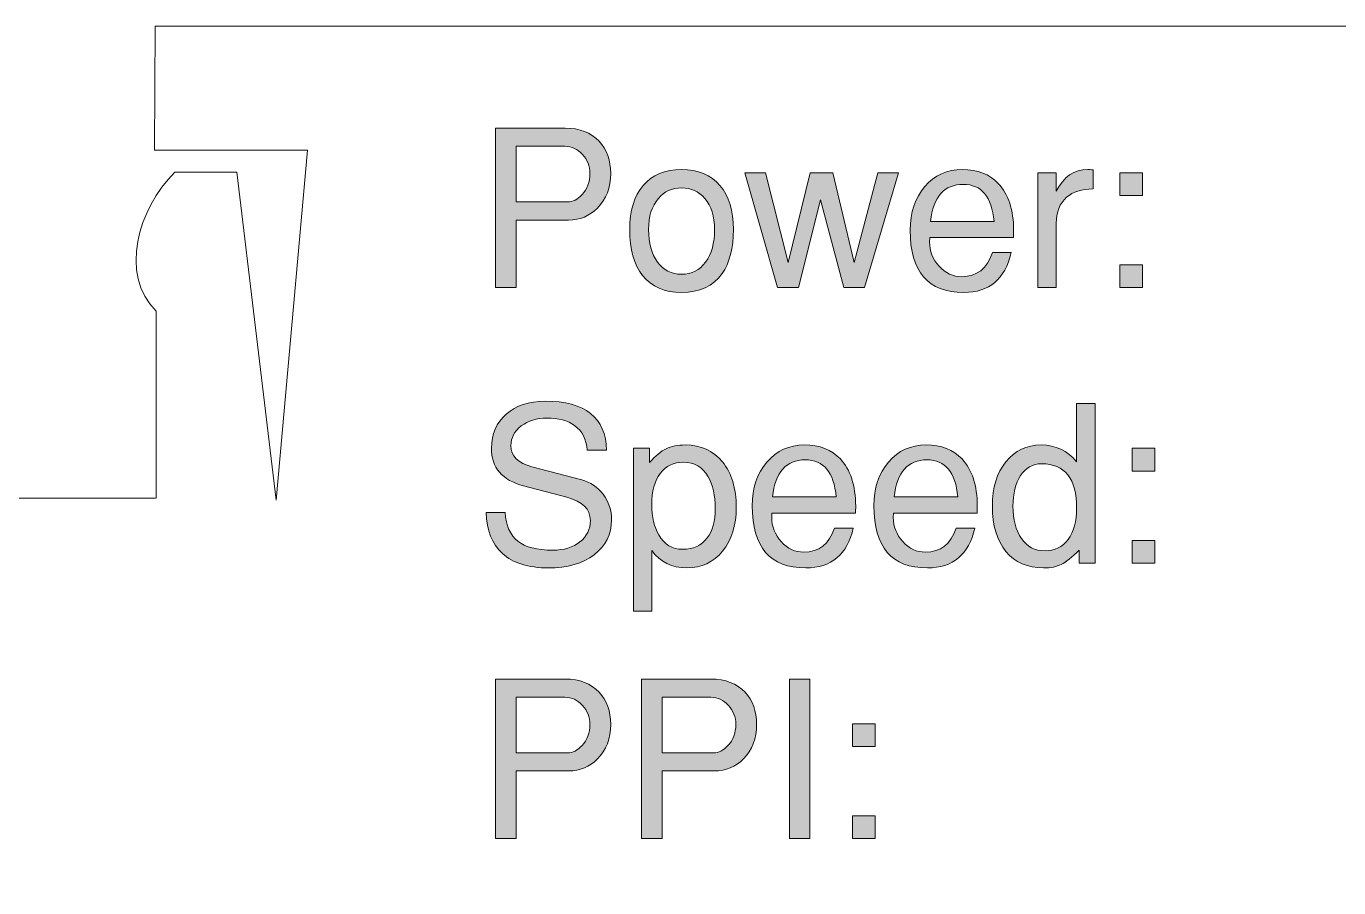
# Model space of a CAD drawing. Header units: inches. Extents: x 2 to 12.3, y -3 to -0.4.
# Drawn here: x 10.31 to 11.31, y -2.357 to -1.7 of the extents above; entities that cross this region are included whole.
import ezdxf

# ---------------------------------------------------------------- set-up
doc = ezdxf.new("R2010")
doc.units = ezdxf.units.IN
doc.header["$MEASUREMENT"] = 0
doc.layers.add('Layer 1', color=7, linetype='Continuous')

# ---------------------------------------------------------------- blocks, each defined once
blk = doc.blocks.new('block 4')
at = {"layer": 'Layer 1', "color": 7, "lineweight": 5, "true_color": 0xffffff}
for points in [[(10.42339, -1.81125), (10.47053, -1.81125), (10.50061, -2.06132)], [(10.40917, -2.05958), (10.40917, -1.91718)]]:
    blk.add_lwpolyline(points, dxfattribs=at)
blk.add_open_spline([(10.40917, -1.91718), (10.38097, -1.88898), (10.39519, -1.83944), (10.42339, -1.81125)], degree=3, dxfattribs=at)
blk = doc.blocks.new('block 3')
at = {"layer": 'Layer 1', "color": 7, "lineweight": 5, "true_color": 0xffffff}
for points in [[(10.12031, -2.06132), (10.09715, -1.79446), (10.21175, -1.79446), (10.21175, -1.70011), (8.31017, -1.70011), (8.31017, -3.01299), (10.21175, -3.01299), (10.21175, -2.65177), (10.40857, -2.65177), (10.40857, -3.01299), (12.31017, -3.01299), (12.31017, -1.70011), (10.40828, -1.70011), (10.408, -1.79446), (10.52436, -1.79446), (10.50061, -2.06132)], [(10.40857, -2.05958), (10.21175, -2.05958)]]:
    blk.add_lwpolyline(points, dxfattribs=at)
at = {"layer": 'Layer 1'}
blk.add_blockref('block 4', (0, 0), dxfattribs=at)
blk = doc.blocks.new('block 33')
at = {"layer": 'Layer 1', "true_color": 0xed1f24}
h = blk.add_hatch(color=240, dxfattribs=at)
h.dxf.hatch_style = 2
edge = h.paths.add_edge_path()
edge.add_spline(control_points=[(10.75545, -1.81226), (10.75545, -1.82315), (10.75212, -1.83193), (10.74546, -1.8386), (10.73945, -1.84471), (10.73206, -1.84776), (10.72329, -1.84776), (10.72329, -1.84776), (10.68346, -1.84776), (10.68346, -1.84776), (10.68346, -1.84776), (10.68346, -1.89926), (10.68346, -1.89926), (10.68346, -1.89926), (10.66779, -1.89926), (10.66779, -1.89926), (10.66779, -1.89926), (10.66779, -1.77776), (10.66779, -1.77776), (10.66779, -1.77776), (10.72079, -1.77776), (10.72079, -1.77776), (10.73168, -1.77776), (10.74029, -1.7811), (10.74662, -1.78777), (10.75251, -1.7941), (10.75545, -1.80227), (10.75545, -1.81226)], knot_values=[0, 0, 0, 0, 1, 1, 1, 2, 2, 2, 3, 3, 3, 4, 4, 4, 5, 5, 5, 6, 6, 6, 7, 7, 7, 8, 8, 8, 9, 9, 9, 9], degree=3, periodic=1)
edge = h.paths.add_edge_path()
edge.add_spline(control_points=[(10.73962, -1.81226), (10.73962, -1.80671), (10.73773, -1.80188), (10.73395, -1.79776), (10.73018, -1.79365), (10.72573, -1.7916), (10.72062, -1.7916), (10.72062, -1.7916), (10.68346, -1.7916), (10.68346, -1.7916), (10.68346, -1.7916), (10.68346, -1.83393), (10.68346, -1.83393), (10.68346, -1.83393), (10.72262, -1.83393), (10.72262, -1.83393), (10.72651, -1.83393), (10.73018, -1.8321), (10.73362, -1.82843), (10.73762, -1.8241), (10.73962, -1.81871), (10.73962, -1.81226)], knot_values=[0, 0, 0, 0, 1, 1, 1, 2, 2, 2, 3, 3, 3, 4, 4, 4, 5, 5, 5, 6, 6, 6, 7, 7, 7, 7], degree=3, periodic=1)
h = blk.add_hatch(color=240, dxfattribs=at)
h.dxf.hatch_style = 2
edge = h.paths.add_edge_path()
edge.add_spline(control_points=[(10.84895, -1.85493), (10.84895, -1.86915), (10.84606, -1.88038), (10.84028, -1.8886), (10.83351, -1.89815), (10.82323, -1.90293), (10.80946, -1.90293), (10.79645, -1.90293), (10.78656, -1.89865), (10.77979, -1.8901), (10.77323, -1.88188), (10.76995, -1.87016), (10.76995, -1.85493), (10.76995, -1.84071), (10.77337, -1.82954), (10.78021, -1.82143), (10.78703, -1.81332), (10.79679, -1.80927), (10.80946, -1.80927), (10.82212, -1.80927), (10.83187, -1.81332), (10.8387, -1.82143), (10.84554, -1.82954), (10.84895, -1.84071), (10.84895, -1.85493)], knot_values=[0, 0, 0, 0, 1, 1, 1, 2, 2, 2, 3, 3, 3, 4, 4, 4, 5, 5, 5, 6, 6, 6, 7, 7, 7, 8, 8, 8, 8], degree=3, periodic=1)
edge = h.paths.add_edge_path()
edge.add_spline(control_points=[(10.83462, -1.85493), (10.83462, -1.84505), (10.83212, -1.83716), (10.82712, -1.83126), (10.82256, -1.82593), (10.81668, -1.82326), (10.80946, -1.82326), (10.80223, -1.82326), (10.79634, -1.82593), (10.79179, -1.83126), (10.78678, -1.83716), (10.78429, -1.84505), (10.78429, -1.85493), (10.78429, -1.86526), (10.78656, -1.87354), (10.79112, -1.87977), (10.79567, -1.88599), (10.80178, -1.8891), (10.80946, -1.8891), (10.81712, -1.8891), (10.82323, -1.88599), (10.82779, -1.87977), (10.83234, -1.87354), (10.83462, -1.86526), (10.83462, -1.85493)], knot_values=[0, 0, 0, 0, 1, 1, 1, 2, 2, 2, 3, 3, 3, 4, 4, 4, 5, 5, 5, 6, 6, 6, 7, 7, 7, 8, 8, 8, 8], degree=3, periodic=1)
h = blk.add_hatch(color=240, dxfattribs=at)
h.dxf.hatch_style = 2
edge = h.paths.add_edge_path()
edge.add_spline(control_points=[(11.06245, -1.85593), (11.06245, -1.85805), (11.0624, -1.85976), (11.06228, -1.8611), (11.06228, -1.8611), (10.99862, -1.8611), (10.99862, -1.8611), (10.99851, -1.86188), (10.99845, -1.86299), (10.99845, -1.86443), (10.99845, -1.87143), (11.00086, -1.8776), (11.00568, -1.88293), (11.0105, -1.88826), (11.01624, -1.89093), (11.02289, -1.89093), (11.03441, -1.89093), (11.04222, -1.88482), (11.04633, -1.8726), (11.04633, -1.8726), (11.06062, -1.8726), (11.06062, -1.8726), (11.05596, -1.89282), (11.0439, -1.90293), (11.02445, -1.90293), (10.99723, -1.90293), (10.98362, -1.88715), (10.98362, -1.8556), (10.98362, -1.84204), (10.98734, -1.83093), (10.99478, -1.82227), (11.00223, -1.8136), (11.01179, -1.80927), (11.02345, -1.80927), (11.0349, -1.80927), (11.04401, -1.81283), (11.05079, -1.81993), (11.05845, -1.82804), (11.06234, -1.84004), (11.06245, -1.85593)], knot_values=[0, 0, 0, 0, 1, 1, 1, 2, 2, 2, 3, 3, 3, 4, 4, 4, 5, 5, 5, 6, 6, 6, 7, 7, 7, 8, 8, 8, 9, 9, 9, 10, 10, 10, 11, 11, 11, 12, 12, 12, 13, 13, 13, 13], degree=3, periodic=1)
edge = h.paths.add_edge_path()
edge.add_spline(control_points=[(11.04762, -1.84876), (11.04583, -1.82999), (11.03797, -1.8206), (11.02404, -1.8206), (11.00954, -1.8206), (11.00123, -1.82999), (10.99912, -1.84876), (10.99912, -1.84876), (11.04762, -1.84876), (11.04762, -1.84876)], knot_values=[0, 0, 0, 0, 1, 1, 1, 2, 2, 2, 3, 3, 3, 3], degree=3, periodic=1)
h = blk.add_hatch(color=240, dxfattribs=at)
h.dxf.hatch_style = 2
edge = h.paths.add_edge_path()
edge.add_spline(control_points=[(11.12295, -1.8241), (11.11439, -1.8241), (11.10767, -1.82621), (11.10278, -1.83043), (11.09756, -1.8351), (11.09495, -1.84171), (11.09495, -1.85027), (11.09495, -1.85027), (11.09495, -1.89926), (11.09495, -1.89926), (11.09495, -1.89926), (11.08095, -1.89926), (11.08095, -1.89926), (11.08095, -1.89926), (11.08095, -1.81177), (11.08095, -1.81177), (11.08095, -1.81177), (11.09495, -1.81177), (11.09495, -1.81177), (11.09495, -1.81177), (11.09495, -1.82576), (11.09495, -1.82576), (11.1005, -1.81477), (11.10851, -1.80927), (11.11895, -1.80927), (11.11984, -1.80927), (11.12118, -1.80937), (11.12295, -1.8096), (11.12295, -1.8096), (11.12295, -1.8241), (11.12295, -1.8241)], knot_values=[0, 0, 0, 0, 1, 1, 1, 2, 2, 2, 3, 3, 3, 4, 4, 4, 5, 5, 5, 6, 6, 6, 7, 7, 7, 8, 8, 8, 9, 9, 9, 10, 10, 10, 10], degree=3, periodic=1)
h = blk.add_hatch(color=240, dxfattribs=at)
h.dxf.hatch_style = 2
h.paths.add_polyline_path([(10.97462, -1.81177), (10.94881, -1.89926), (10.93298, -1.89926), (10.91526, -1.83233), (10.89843, -1.89926), (10.88262, -1.89926), (10.85762, -1.81177), (10.87339, -1.81177), (10.89064, -1.88002), (10.90746, -1.81177), (10.92478, -1.81177), (10.94095, -1.8801), (10.95895, -1.81177)])
h = blk.add_hatch(color=240, dxfattribs=at)
h.dxf.hatch_style = 2
h.paths.add_polyline_path([(11.16062, -1.8291), (11.14328, -1.8291), (11.14328, -1.81177), (11.16062, -1.81177)])
h.paths.add_polyline_path([(11.16062, -1.89926), (11.14328, -1.89926), (11.14328, -1.88193), (11.16062, -1.88193)])
at = {"layer": 'Layer 1', "lineweight": 0}
for points in [[(10.97462, -1.81177), (10.94881, -1.89926), (10.93298, -1.89926), (10.91526, -1.83233), (10.89843, -1.89926), (10.88262, -1.89926), (10.85762, -1.81177), (10.87339, -1.81177), (10.89064, -1.88002), (10.90746, -1.81177), (10.92478, -1.81177), (10.94095, -1.8801), (10.95895, -1.81177), (10.97462, -1.81177)], [(11.16062, -1.8291), (11.14328, -1.8291), (11.14328, -1.81177), (11.16062, -1.81177), (11.16062, -1.8291)], [(11.16062, -1.89926), (11.14328, -1.89926), (11.14328, -1.88193), (11.16062, -1.88193), (11.16062, -1.89926)]]:
    blk.add_lwpolyline(points, dxfattribs=at)
for points, knots in [([(10.75545, -1.81226), (10.75545, -1.82315), (10.75212, -1.83193), (10.74546, -1.8386), (10.73945, -1.84471), (10.73206, -1.84776), (10.72329, -1.84776), (10.72329, -1.84776), (10.68346, -1.84776), (10.68346, -1.84776), (10.68346, -1.84776), (10.68346, -1.89926), (10.68346, -1.89926), (10.68346, -1.89926), (10.66779, -1.89926), (10.66779, -1.89926), (10.66779, -1.89926), (10.66779, -1.77776), (10.66779, -1.77776), (10.66779, -1.77776), (10.72079, -1.77776), (10.72079, -1.77776), (10.73168, -1.77776), (10.74029, -1.7811), (10.74662, -1.78777), (10.75251, -1.7941), (10.75545, -1.80227), (10.75545, -1.81226)], [0, 0, 0, 0, 1, 1, 1, 2, 2, 2, 3, 3, 3, 4, 4, 4, 5, 5, 5, 6, 6, 6, 7, 7, 7, 8, 8, 8, 9, 9, 9, 9]), ([(10.73962, -1.81226), (10.73962, -1.80671), (10.73773, -1.80188), (10.73395, -1.79776), (10.73018, -1.79365), (10.72573, -1.7916), (10.72062, -1.7916), (10.72062, -1.7916), (10.68346, -1.7916), (10.68346, -1.7916), (10.68346, -1.7916), (10.68346, -1.83393), (10.68346, -1.83393), (10.68346, -1.83393), (10.72262, -1.83393), (10.72262, -1.83393), (10.72651, -1.83393), (10.73018, -1.8321), (10.73362, -1.82843), (10.73762, -1.8241), (10.73962, -1.81871), (10.73962, -1.81226)], [0, 0, 0, 0, 1, 1, 1, 2, 2, 2, 3, 3, 3, 4, 4, 4, 5, 5, 5, 6, 6, 6, 7, 7, 7, 7]), ([(10.84895, -1.85493), (10.84895, -1.86915), (10.84606, -1.88038), (10.84028, -1.8886), (10.83351, -1.89815), (10.82323, -1.90293), (10.80946, -1.90293), (10.79645, -1.90293), (10.78656, -1.89865), (10.77979, -1.8901), (10.77323, -1.88188), (10.76995, -1.87016), (10.76995, -1.85493), (10.76995, -1.84071), (10.77337, -1.82954), (10.78021, -1.82143), (10.78703, -1.81332), (10.79679, -1.80927), (10.80946, -1.80927), (10.82212, -1.80927), (10.83187, -1.81332), (10.8387, -1.82143), (10.84554, -1.82954), (10.84895, -1.84071), (10.84895, -1.85493)], [0, 0, 0, 0, 1, 1, 1, 2, 2, 2, 3, 3, 3, 4, 4, 4, 5, 5, 5, 6, 6, 6, 7, 7, 7, 8, 8, 8, 8]), ([(11.06245, -1.85593), (11.06245, -1.85805), (11.0624, -1.85976), (11.06228, -1.8611), (11.06228, -1.8611), (10.99862, -1.8611), (10.99862, -1.8611), (10.99851, -1.86188), (10.99845, -1.86299), (10.99845, -1.86443), (10.99845, -1.87143), (11.00086, -1.8776), (11.00568, -1.88293), (11.0105, -1.88826), (11.01624, -1.89093), (11.02289, -1.89093), (11.03441, -1.89093), (11.04222, -1.88482), (11.04633, -1.8726), (11.04633, -1.8726), (11.06062, -1.8726), (11.06062, -1.8726), (11.05596, -1.89282), (11.0439, -1.90293), (11.02445, -1.90293), (10.99723, -1.90293), (10.98362, -1.88715), (10.98362, -1.8556), (10.98362, -1.84204), (10.98734, -1.83093), (10.99478, -1.82227), (11.00223, -1.8136), (11.01179, -1.80927), (11.02345, -1.80927), (11.0349, -1.80927), (11.04401, -1.81283), (11.05079, -1.81993), (11.05845, -1.82804), (11.06234, -1.84004), (11.06245, -1.85593)], [0, 0, 0, 0, 1, 1, 1, 2, 2, 2, 3, 3, 3, 4, 4, 4, 5, 5, 5, 6, 6, 6, 7, 7, 7, 8, 8, 8, 9, 9, 9, 10, 10, 10, 11, 11, 11, 12, 12, 12, 13, 13, 13, 13]), ([(11.12295, -1.8241), (11.11439, -1.8241), (11.10767, -1.82621), (11.10278, -1.83043), (11.09756, -1.8351), (11.09495, -1.84171), (11.09495, -1.85027), (11.09495, -1.85027), (11.09495, -1.89926), (11.09495, -1.89926), (11.09495, -1.89926), (11.08095, -1.89926), (11.08095, -1.89926), (11.08095, -1.89926), (11.08095, -1.81177), (11.08095, -1.81177), (11.08095, -1.81177), (11.09495, -1.81177), (11.09495, -1.81177), (11.09495, -1.81177), (11.09495, -1.82576), (11.09495, -1.82576), (11.1005, -1.81477), (11.10851, -1.80927), (11.11895, -1.80927), (11.11984, -1.80927), (11.12118, -1.80937), (11.12295, -1.8096), (11.12295, -1.8096), (11.12295, -1.8241), (11.12295, -1.8241)], [0, 0, 0, 0, 1, 1, 1, 2, 2, 2, 3, 3, 3, 4, 4, 4, 5, 5, 5, 6, 6, 6, 7, 7, 7, 8, 8, 8, 9, 9, 9, 10, 10, 10, 10]), ([(10.83462, -1.85493), (10.83462, -1.84505), (10.83212, -1.83716), (10.82712, -1.83126), (10.82256, -1.82593), (10.81668, -1.82326), (10.80946, -1.82326), (10.80223, -1.82326), (10.79634, -1.82593), (10.79179, -1.83126), (10.78678, -1.83716), (10.78429, -1.84505), (10.78429, -1.85493), (10.78429, -1.86526), (10.78656, -1.87354), (10.79112, -1.87977), (10.79567, -1.88599), (10.80178, -1.8891), (10.80946, -1.8891), (10.81712, -1.8891), (10.82323, -1.88599), (10.82779, -1.87977), (10.83234, -1.87354), (10.83462, -1.86526), (10.83462, -1.85493)], [0, 0, 0, 0, 1, 1, 1, 2, 2, 2, 3, 3, 3, 4, 4, 4, 5, 5, 5, 6, 6, 6, 7, 7, 7, 8, 8, 8, 8]), ([(11.04762, -1.84876), (11.04583, -1.82999), (11.03797, -1.8206), (11.02404, -1.8206), (11.00954, -1.8206), (11.00123, -1.82999), (10.99912, -1.84876), (10.99912, -1.84876), (11.04762, -1.84876), (11.04762, -1.84876)], [0, 0, 0, 0, 1, 1, 1, 2, 2, 2, 3, 3, 3, 3])]:
    blk.add_open_spline(points, degree=3, knots=knots, dxfattribs=at)
blk = doc.blocks.new('block 32')
at = {"layer": 'Layer 1'}
blk.add_blockref('block 33', (0, 0), dxfattribs=at)
blk = doc.blocks.new('block 36')
at = {"layer": 'Layer 1', "true_color": 0xed1f24}
h = blk.add_hatch(color=240, dxfattribs=at)
h.dxf.hatch_style = 2
edge = h.paths.add_edge_path()
edge.add_spline(control_points=[(10.75612, -2.07633), (10.75612, -2.08722), (10.75173, -2.09603), (10.74295, -2.10275), (10.73418, -2.10947), (10.72251, -2.11283), (10.70795, -2.11283), (10.69262, -2.11283), (10.68096, -2.10916), (10.67295, -2.10183), (10.66496, -2.0945), (10.66084, -2.08411), (10.66062, -2.07067), (10.66062, -2.07067), (10.67495, -2.07067), (10.67495, -2.07067), (10.67573, -2.08067), (10.67898, -2.08794), (10.68471, -2.0925), (10.69043, -2.09705), (10.69929, -2.09933), (10.71129, -2.09933), (10.71984, -2.09933), (10.72676, -2.09722), (10.73204, -2.093), (10.73731, -2.08879), (10.73996, -2.08335), (10.73996, -2.07669), (10.73996, -2.06803), (10.734, -2.06215), (10.72211, -2.05905), (10.72211, -2.05905), (10.68911, -2.05036), (10.68911, -2.05036), (10.67278, -2.04603), (10.66462, -2.03641), (10.66462, -2.02152), (10.66462, -2.01084), (10.66837, -2.00223), (10.67587, -1.99567), (10.68337, -1.98912), (10.69323, -1.98583), (10.70546, -1.98583), (10.73612, -1.98583), (10.75173, -1.99828), (10.75229, -2.02317), (10.75229, -2.02317), (10.73745, -2.02317), (10.73745, -2.02317), (10.73701, -2.01483), (10.73385, -2.00856), (10.72795, -2.00433), (10.72273, -2.00056), (10.71568, -1.99866), (10.70679, -1.99866), (10.69912, -1.99866), (10.69265, -2.00066), (10.68737, -2.00467), (10.68209, -2.00867), (10.67946, -2.01367), (10.67946, -2.01967), (10.67946, -2.02766), (10.68479, -2.03305), (10.69545, -2.03583), (10.69545, -2.03583), (10.73345, -2.04583), (10.73345, -2.04583), (10.74001, -2.04761), (10.7454, -2.05122), (10.74962, -2.05667), (10.75395, -2.06245), (10.75612, -2.069), (10.75612, -2.07633)], knot_values=[0, 0, 0, 0, 1, 1, 1, 2, 2, 2, 3, 3, 3, 4, 4, 4, 5, 5, 5, 6, 6, 6, 7, 7, 7, 8, 8, 8, 9, 9, 9, 10, 10, 10, 11, 11, 11, 12, 12, 12, 13, 13, 13, 14, 14, 14, 15, 15, 15, 16, 16, 16, 17, 17, 17, 18, 18, 18, 19, 19, 19, 20, 20, 20, 21, 21, 21, 22, 22, 22, 23, 23, 23, 24, 24, 24, 24], degree=3, periodic=1)
h = blk.add_hatch(color=240, dxfattribs=at)
h.dxf.hatch_style = 2
edge = h.paths.add_edge_path()
edge.add_spline(control_points=[(11.12446, -2.10916), (11.12446, -2.10916), (11.11229, -2.10916), (11.11229, -2.10916), (11.11229, -2.10916), (11.11229, -2.09933), (11.11229, -2.09933), (11.10673, -2.10489), (11.10223, -2.10853), (11.09879, -2.11025), (11.09534, -2.11197), (11.09084, -2.11283), (11.08529, -2.11283), (11.07307, -2.11283), (11.06351, -2.10866), (11.05662, -2.10033), (11.04973, -2.092), (11.04629, -2.08044), (11.04629, -2.06567), (11.04629, -2.05178), (11.0497, -2.04055), (11.05654, -2.032), (11.06337, -2.02344), (11.07234, -2.01917), (11.08346, -2.01917), (11.09435, -2.01917), (11.10335, -2.02344), (11.11045, -2.032), (11.11045, -2.032), (11.11045, -1.98766), (11.11045, -1.98766), (11.11045, -1.98766), (11.12446, -1.98766), (11.12446, -1.98766), (11.12446, -1.98766), (11.12446, -2.10916), (11.12446, -2.10916)], knot_values=[0, 0, 0, 0, 1, 1, 1, 2, 2, 2, 3, 3, 3, 4, 4, 4, 5, 5, 5, 6, 6, 6, 7, 7, 7, 8, 8, 8, 9, 9, 9, 10, 10, 10, 11, 11, 11, 12, 12, 12, 12], degree=3, periodic=1)
edge = h.paths.add_edge_path()
edge.add_spline(control_points=[(11.11045, -2.06733), (11.11045, -2.04478), (11.10154, -2.03349), (11.08371, -2.03349), (11.07696, -2.03349), (11.07164, -2.0365), (11.06777, -2.0425), (11.06389, -2.0485), (11.06196, -2.05622), (11.06196, -2.06567), (11.06196, -2.076), (11.06411, -2.08428), (11.06843, -2.09049), (11.07275, -2.09672), (11.07873, -2.09983), (11.08637, -2.09983), (11.09379, -2.09983), (11.09966, -2.09694), (11.10398, -2.09117), (11.1083, -2.08539), (11.11045, -2.07744), (11.11045, -2.06733)], knot_values=[0, 0, 0, 0, 1, 1, 1, 2, 2, 2, 3, 3, 3, 4, 4, 4, 5, 5, 5, 6, 6, 6, 7, 7, 7, 7], degree=3, periodic=1)
h = blk.add_hatch(color=240, dxfattribs=at)
h.dxf.hatch_style = 2
edge = h.paths.add_edge_path()
edge.add_spline(control_points=[(10.85112, -2.06683), (10.85112, -2.08039), (10.84765, -2.09144), (10.84071, -2.1), (10.83376, -2.10855), (10.82467, -2.11283), (10.81346, -2.11283), (10.80212, -2.11283), (10.79323, -2.10845), (10.78678, -2.09966), (10.78678, -2.09966), (10.78678, -2.14583), (10.78678, -2.14583), (10.78678, -2.14583), (10.77279, -2.14583), (10.77279, -2.14583), (10.77279, -2.14583), (10.77279, -2.02167), (10.77279, -2.02167), (10.77279, -2.02167), (10.78495, -2.02167), (10.78495, -2.02167), (10.78495, -2.02167), (10.78495, -2.0325), (10.78495, -2.0325), (10.78962, -2.02739), (10.7939, -2.02389), (10.79779, -2.022), (10.80168, -2.02011), (10.80657, -2.01917), (10.81245, -2.01917), (10.82412, -2.01917), (10.83348, -2.02344), (10.84054, -2.032), (10.8476, -2.04055), (10.85112, -2.05216), (10.85112, -2.06683)], knot_values=[0, 0, 0, 0, 1, 1, 1, 2, 2, 2, 3, 3, 3, 4, 4, 4, 5, 5, 5, 6, 6, 6, 7, 7, 7, 8, 8, 8, 9, 9, 9, 10, 10, 10, 11, 11, 11, 12, 12, 12, 12], degree=3, periodic=1)
edge = h.paths.add_edge_path()
edge.add_spline(control_points=[(10.83512, -2.06767), (10.83512, -2.05766), (10.83329, -2.04955), (10.82964, -2.04333), (10.82543, -2.036), (10.81923, -2.03233), (10.81104, -2.03233), (10.8034, -2.03233), (10.79744, -2.03516), (10.79318, -2.04083), (10.78892, -2.0465), (10.78678, -2.0545), (10.78678, -2.06483), (10.78678, -2.07394), (10.78856, -2.08156), (10.7921, -2.08767), (10.79631, -2.095), (10.80235, -2.09867), (10.81021, -2.09867), (10.8184, -2.09867), (10.82466, -2.09578), (10.82897, -2.09), (10.83307, -2.08466), (10.83512, -2.07722), (10.83512, -2.06767)], knot_values=[0, 0, 0, 0, 1, 1, 1, 2, 2, 2, 3, 3, 3, 4, 4, 4, 5, 5, 5, 6, 6, 6, 7, 7, 7, 8, 8, 8, 8], degree=3, periodic=1)
h = blk.add_hatch(color=240, dxfattribs=at)
h.dxf.hatch_style = 2
edge = h.paths.add_edge_path()
edge.add_spline(control_points=[(10.94212, -2.06583), (10.94212, -2.06795), (10.94206, -2.06966), (10.94195, -2.071), (10.94195, -2.071), (10.87828, -2.071), (10.87828, -2.071), (10.87817, -2.07178), (10.87812, -2.07289), (10.87812, -2.07433), (10.87812, -2.08133), (10.88053, -2.0875), (10.88535, -2.09283), (10.89017, -2.09816), (10.8959, -2.10083), (10.90255, -2.10083), (10.91408, -2.10083), (10.92189, -2.09472), (10.92599, -2.0825), (10.92599, -2.0825), (10.94029, -2.0825), (10.94029, -2.0825), (10.93562, -2.10272), (10.92356, -2.11283), (10.90412, -2.11283), (10.87689, -2.11283), (10.86329, -2.09705), (10.86329, -2.0655), (10.86329, -2.05194), (10.867, -2.04083), (10.87445, -2.03217), (10.8819, -2.0235), (10.89145, -2.01917), (10.90312, -2.01917), (10.91456, -2.01917), (10.92367, -2.02273), (10.93045, -2.02983), (10.93812, -2.03794), (10.94201, -2.04994), (10.94212, -2.06583)], knot_values=[0, 0, 0, 0, 1, 1, 1, 2, 2, 2, 3, 3, 3, 4, 4, 4, 5, 5, 5, 6, 6, 6, 7, 7, 7, 8, 8, 8, 9, 9, 9, 10, 10, 10, 11, 11, 11, 12, 12, 12, 13, 13, 13, 13], degree=3, periodic=1)
edge = h.paths.add_edge_path()
edge.add_spline(control_points=[(10.92729, -2.05866), (10.9255, -2.03989), (10.91764, -2.0305), (10.90371, -2.0305), (10.88921, -2.0305), (10.8809, -2.03989), (10.87878, -2.05866), (10.87878, -2.05866), (10.92729, -2.05866), (10.92729, -2.05866)], knot_values=[0, 0, 0, 0, 1, 1, 1, 2, 2, 2, 3, 3, 3, 3], degree=3, periodic=1)
h = blk.add_hatch(color=240, dxfattribs=at)
h.dxf.hatch_style = 2
edge = h.paths.add_edge_path()
edge.add_spline(control_points=[(11.03478, -2.06583), (11.03478, -2.06795), (11.03473, -2.06966), (11.03461, -2.071), (11.03461, -2.071), (10.97095, -2.071), (10.97095, -2.071), (10.97084, -2.07178), (10.97078, -2.07289), (10.97078, -2.07433), (10.97078, -2.08133), (10.97319, -2.0875), (10.97801, -2.09283), (10.98284, -2.09816), (10.98857, -2.10083), (10.99522, -2.10083), (11.00674, -2.10083), (11.01455, -2.09472), (11.01866, -2.0825), (11.01866, -2.0825), (11.03295, -2.0825), (11.03295, -2.0825), (11.02829, -2.10272), (11.01623, -2.11283), (10.99679, -2.11283), (10.96956, -2.11283), (10.95595, -2.09705), (10.95595, -2.0655), (10.95595, -2.05194), (10.95967, -2.04083), (10.96712, -2.03217), (10.97456, -2.0235), (10.98412, -2.01917), (10.99578, -2.01917), (11.00723, -2.01917), (11.01634, -2.02273), (11.02312, -2.02983), (11.03078, -2.03794), (11.03467, -2.04994), (11.03478, -2.06583)], knot_values=[0, 0, 0, 0, 1, 1, 1, 2, 2, 2, 3, 3, 3, 4, 4, 4, 5, 5, 5, 6, 6, 6, 7, 7, 7, 8, 8, 8, 9, 9, 9, 10, 10, 10, 11, 11, 11, 12, 12, 12, 13, 13, 13, 13], degree=3, periodic=1)
edge = h.paths.add_edge_path()
edge.add_spline(control_points=[(11.01995, -2.05866), (11.01816, -2.03989), (11.0103, -2.0305), (10.99637, -2.0305), (10.98187, -2.0305), (10.97356, -2.03989), (10.97145, -2.05866), (10.97145, -2.05866), (11.01995, -2.05866), (11.01995, -2.05866)], knot_values=[0, 0, 0, 0, 1, 1, 1, 2, 2, 2, 3, 3, 3, 3], degree=3, periodic=1)
h = blk.add_hatch(color=240, dxfattribs=at)
h.dxf.hatch_style = 2
h.paths.add_polyline_path([(11.17012, -2.039), (11.15278, -2.039), (11.15278, -2.02167), (11.17012, -2.02167)])
h.paths.add_polyline_path([(11.17012, -2.10916), (11.15278, -2.10916), (11.15278, -2.09183), (11.17012, -2.09183)])
at = {"layer": 'Layer 1', "lineweight": 0}
for points in [[(11.17012, -2.039), (11.15278, -2.039), (11.15278, -2.02167), (11.17012, -2.02167), (11.17012, -2.039)], [(11.17012, -2.10916), (11.15278, -2.10916), (11.15278, -2.09183), (11.17012, -2.09183), (11.17012, -2.10916)]]:
    blk.add_lwpolyline(points, dxfattribs=at)
for points, knots in [([(10.75612, -2.07633), (10.75612, -2.08722), (10.75173, -2.09603), (10.74295, -2.10275), (10.73418, -2.10947), (10.72251, -2.11283), (10.70795, -2.11283), (10.69262, -2.11283), (10.68096, -2.10916), (10.67295, -2.10183), (10.66496, -2.0945), (10.66084, -2.08411), (10.66062, -2.07067), (10.66062, -2.07067), (10.67495, -2.07067), (10.67495, -2.07067), (10.67573, -2.08067), (10.67898, -2.08794), (10.68471, -2.0925), (10.69043, -2.09705), (10.69929, -2.09933), (10.71129, -2.09933), (10.71984, -2.09933), (10.72676, -2.09722), (10.73204, -2.093), (10.73731, -2.08879), (10.73996, -2.08335), (10.73996, -2.07669), (10.73996, -2.06803), (10.734, -2.06215), (10.72211, -2.05905), (10.72211, -2.05905), (10.68911, -2.05036), (10.68911, -2.05036), (10.67278, -2.04603), (10.66462, -2.03641), (10.66462, -2.02152), (10.66462, -2.01084), (10.66837, -2.00223), (10.67587, -1.99567), (10.68337, -1.98912), (10.69323, -1.98583), (10.70546, -1.98583), (10.73612, -1.98583), (10.75173, -1.99828), (10.75229, -2.02317), (10.75229, -2.02317), (10.73745, -2.02317), (10.73745, -2.02317), (10.73701, -2.01483), (10.73385, -2.00856), (10.72795, -2.00433), (10.72273, -2.00056), (10.71568, -1.99866), (10.70679, -1.99866), (10.69912, -1.99866), (10.69265, -2.00066), (10.68737, -2.00467), (10.68209, -2.00867), (10.67946, -2.01367), (10.67946, -2.01967), (10.67946, -2.02766), (10.68479, -2.03305), (10.69545, -2.03583), (10.69545, -2.03583), (10.73345, -2.04583), (10.73345, -2.04583), (10.74001, -2.04761), (10.7454, -2.05122), (10.74962, -2.05667), (10.75395, -2.06245), (10.75612, -2.069), (10.75612, -2.07633)], [0, 0, 0, 0, 1, 1, 1, 2, 2, 2, 3, 3, 3, 4, 4, 4, 5, 5, 5, 6, 6, 6, 7, 7, 7, 8, 8, 8, 9, 9, 9, 10, 10, 10, 11, 11, 11, 12, 12, 12, 13, 13, 13, 14, 14, 14, 15, 15, 15, 16, 16, 16, 17, 17, 17, 18, 18, 18, 19, 19, 19, 20, 20, 20, 21, 21, 21, 22, 22, 22, 23, 23, 23, 24, 24, 24, 24]), ([(11.12446, -2.10916), (11.12446, -2.10916), (11.11229, -2.10916), (11.11229, -2.10916), (11.11229, -2.10916), (11.11229, -2.09933), (11.11229, -2.09933), (11.10673, -2.10489), (11.10223, -2.10853), (11.09879, -2.11025), (11.09534, -2.11197), (11.09084, -2.11283), (11.08529, -2.11283), (11.07307, -2.11283), (11.06351, -2.10866), (11.05662, -2.10033), (11.04973, -2.092), (11.04629, -2.08044), (11.04629, -2.06567), (11.04629, -2.05178), (11.0497, -2.04055), (11.05654, -2.032), (11.06337, -2.02344), (11.07234, -2.01917), (11.08346, -2.01917), (11.09435, -2.01917), (11.10335, -2.02344), (11.11045, -2.032), (11.11045, -2.032), (11.11045, -1.98766), (11.11045, -1.98766), (11.11045, -1.98766), (11.12446, -1.98766), (11.12446, -1.98766), (11.12446, -1.98766), (11.12446, -2.10916), (11.12446, -2.10916)], [0, 0, 0, 0, 1, 1, 1, 2, 2, 2, 3, 3, 3, 4, 4, 4, 5, 5, 5, 6, 6, 6, 7, 7, 7, 8, 8, 8, 9, 9, 9, 10, 10, 10, 11, 11, 11, 12, 12, 12, 12]), ([(10.85112, -2.06683), (10.85112, -2.08039), (10.84765, -2.09144), (10.84071, -2.1), (10.83376, -2.10855), (10.82467, -2.11283), (10.81346, -2.11283), (10.80212, -2.11283), (10.79323, -2.10845), (10.78678, -2.09966), (10.78678, -2.09966), (10.78678, -2.14583), (10.78678, -2.14583), (10.78678, -2.14583), (10.77279, -2.14583), (10.77279, -2.14583), (10.77279, -2.14583), (10.77279, -2.02167), (10.77279, -2.02167), (10.77279, -2.02167), (10.78495, -2.02167), (10.78495, -2.02167), (10.78495, -2.02167), (10.78495, -2.0325), (10.78495, -2.0325), (10.78962, -2.02739), (10.7939, -2.02389), (10.79779, -2.022), (10.80168, -2.02011), (10.80657, -2.01917), (10.81245, -2.01917), (10.82412, -2.01917), (10.83348, -2.02344), (10.84054, -2.032), (10.8476, -2.04055), (10.85112, -2.05216), (10.85112, -2.06683)], [0, 0, 0, 0, 1, 1, 1, 2, 2, 2, 3, 3, 3, 4, 4, 4, 5, 5, 5, 6, 6, 6, 7, 7, 7, 8, 8, 8, 9, 9, 9, 10, 10, 10, 11, 11, 11, 12, 12, 12, 12]), ([(10.94212, -2.06583), (10.94212, -2.06795), (10.94206, -2.06966), (10.94195, -2.071), (10.94195, -2.071), (10.87828, -2.071), (10.87828, -2.071), (10.87817, -2.07178), (10.87812, -2.07289), (10.87812, -2.07433), (10.87812, -2.08133), (10.88053, -2.0875), (10.88535, -2.09283), (10.89017, -2.09816), (10.8959, -2.10083), (10.90255, -2.10083), (10.91408, -2.10083), (10.92189, -2.09472), (10.92599, -2.0825), (10.92599, -2.0825), (10.94029, -2.0825), (10.94029, -2.0825), (10.93562, -2.10272), (10.92356, -2.11283), (10.90412, -2.11283), (10.87689, -2.11283), (10.86329, -2.09705), (10.86329, -2.0655), (10.86329, -2.05194), (10.867, -2.04083), (10.87445, -2.03217), (10.8819, -2.0235), (10.89145, -2.01917), (10.90312, -2.01917), (10.91456, -2.01917), (10.92367, -2.02273), (10.93045, -2.02983), (10.93812, -2.03794), (10.94201, -2.04994), (10.94212, -2.06583)], [0, 0, 0, 0, 1, 1, 1, 2, 2, 2, 3, 3, 3, 4, 4, 4, 5, 5, 5, 6, 6, 6, 7, 7, 7, 8, 8, 8, 9, 9, 9, 10, 10, 10, 11, 11, 11, 12, 12, 12, 13, 13, 13, 13]), ([(11.03478, -2.06583), (11.03478, -2.06795), (11.03473, -2.06966), (11.03461, -2.071), (11.03461, -2.071), (10.97095, -2.071), (10.97095, -2.071), (10.97084, -2.07178), (10.97078, -2.07289), (10.97078, -2.07433), (10.97078, -2.08133), (10.97319, -2.0875), (10.97801, -2.09283), (10.98284, -2.09816), (10.98857, -2.10083), (10.99522, -2.10083), (11.00674, -2.10083), (11.01455, -2.09472), (11.01866, -2.0825), (11.01866, -2.0825), (11.03295, -2.0825), (11.03295, -2.0825), (11.02829, -2.10272), (11.01623, -2.11283), (10.99679, -2.11283), (10.96956, -2.11283), (10.95595, -2.09705), (10.95595, -2.0655), (10.95595, -2.05194), (10.95967, -2.04083), (10.96712, -2.03217), (10.97456, -2.0235), (10.98412, -2.01917), (10.99578, -2.01917), (11.00723, -2.01917), (11.01634, -2.02273), (11.02312, -2.02983), (11.03078, -2.03794), (11.03467, -2.04994), (11.03478, -2.06583)], [0, 0, 0, 0, 1, 1, 1, 2, 2, 2, 3, 3, 3, 4, 4, 4, 5, 5, 5, 6, 6, 6, 7, 7, 7, 8, 8, 8, 9, 9, 9, 10, 10, 10, 11, 11, 11, 12, 12, 12, 13, 13, 13, 13]), ([(10.83512, -2.06767), (10.83512, -2.05766), (10.83329, -2.04955), (10.82964, -2.04333), (10.82543, -2.036), (10.81923, -2.03233), (10.81104, -2.03233), (10.8034, -2.03233), (10.79744, -2.03516), (10.79318, -2.04083), (10.78892, -2.0465), (10.78678, -2.0545), (10.78678, -2.06483), (10.78678, -2.07394), (10.78856, -2.08156), (10.7921, -2.08767), (10.79631, -2.095), (10.80235, -2.09867), (10.81021, -2.09867), (10.8184, -2.09867), (10.82466, -2.09578), (10.82897, -2.09), (10.83307, -2.08466), (10.83512, -2.07722), (10.83512, -2.06767)], [0, 0, 0, 0, 1, 1, 1, 2, 2, 2, 3, 3, 3, 4, 4, 4, 5, 5, 5, 6, 6, 6, 7, 7, 7, 8, 8, 8, 8]), ([(10.92729, -2.05866), (10.9255, -2.03989), (10.91764, -2.0305), (10.90371, -2.0305), (10.88921, -2.0305), (10.8809, -2.03989), (10.87878, -2.05866), (10.87878, -2.05866), (10.92729, -2.05866), (10.92729, -2.05866)], [0, 0, 0, 0, 1, 1, 1, 2, 2, 2, 3, 3, 3, 3]), ([(11.01995, -2.05866), (11.01816, -2.03989), (11.0103, -2.0305), (10.99637, -2.0305), (10.98187, -2.0305), (10.97356, -2.03989), (10.97145, -2.05866), (10.97145, -2.05866), (11.01995, -2.05866), (11.01995, -2.05866)], [0, 0, 0, 0, 1, 1, 1, 2, 2, 2, 3, 3, 3, 3]), ([(11.11045, -2.06733), (11.11045, -2.04478), (11.10154, -2.03349), (11.08371, -2.03349), (11.07696, -2.03349), (11.07164, -2.0365), (11.06777, -2.0425), (11.06389, -2.0485), (11.06196, -2.05622), (11.06196, -2.06567), (11.06196, -2.076), (11.06411, -2.08428), (11.06843, -2.09049), (11.07275, -2.09672), (11.07873, -2.09983), (11.08637, -2.09983), (11.09379, -2.09983), (11.09966, -2.09694), (11.10398, -2.09117), (11.1083, -2.08539), (11.11045, -2.07744), (11.11045, -2.06733)], [0, 0, 0, 0, 1, 1, 1, 2, 2, 2, 3, 3, 3, 4, 4, 4, 5, 5, 5, 6, 6, 6, 7, 7, 7, 7])]:
    blk.add_open_spline(points, degree=3, knots=knots, dxfattribs=at)
blk = doc.blocks.new('block 35')
at = {"layer": 'Layer 1'}
blk.add_blockref('block 36', (0, 0), dxfattribs=at)
blk = doc.blocks.new('block 39')
at = {"layer": 'Layer 1', "true_color": 0xed1f24}
h = blk.add_hatch(color=240, dxfattribs=at)
h.dxf.hatch_style = 2
edge = h.paths.add_edge_path()
edge.add_spline(control_points=[(10.75545, -2.23206), (10.75545, -2.24295), (10.75212, -2.25173), (10.74546, -2.2584), (10.73945, -2.26451), (10.73206, -2.26756), (10.72329, -2.26756), (10.72329, -2.26756), (10.68346, -2.26756), (10.68346, -2.26756), (10.68346, -2.26756), (10.68346, -2.31906), (10.68346, -2.31906), (10.68346, -2.31906), (10.66779, -2.31906), (10.66779, -2.31906), (10.66779, -2.31906), (10.66779, -2.19756), (10.66779, -2.19756), (10.66779, -2.19756), (10.72079, -2.19756), (10.72079, -2.19756), (10.73168, -2.19756), (10.74029, -2.2009), (10.74662, -2.20757), (10.75251, -2.2139), (10.75545, -2.22207), (10.75545, -2.23206)], knot_values=[0, 0, 0, 0, 1, 1, 1, 2, 2, 2, 3, 3, 3, 4, 4, 4, 5, 5, 5, 6, 6, 6, 7, 7, 7, 8, 8, 8, 9, 9, 9, 9], degree=3, periodic=1)
edge = h.paths.add_edge_path()
edge.add_spline(control_points=[(10.73962, -2.23206), (10.73962, -2.22651), (10.73773, -2.22168), (10.73395, -2.21756), (10.73018, -2.21345), (10.72573, -2.2114), (10.72062, -2.2114), (10.72062, -2.2114), (10.68346, -2.2114), (10.68346, -2.2114), (10.68346, -2.2114), (10.68346, -2.25373), (10.68346, -2.25373), (10.68346, -2.25373), (10.72262, -2.25373), (10.72262, -2.25373), (10.72651, -2.25373), (10.73018, -2.2519), (10.73362, -2.24823), (10.73762, -2.2439), (10.73962, -2.23851), (10.73962, -2.23206)], knot_values=[0, 0, 0, 0, 1, 1, 1, 2, 2, 2, 3, 3, 3, 4, 4, 4, 5, 5, 5, 6, 6, 6, 7, 7, 7, 7], degree=3, periodic=1)
h = blk.add_hatch(color=240, dxfattribs=at)
h.dxf.hatch_style = 2
edge = h.paths.add_edge_path()
edge.add_spline(control_points=[(10.86662, -2.23206), (10.86662, -2.24295), (10.86329, -2.25173), (10.85662, -2.2584), (10.85062, -2.26451), (10.84323, -2.26756), (10.83445, -2.26756), (10.83445, -2.26756), (10.79462, -2.26756), (10.79462, -2.26756), (10.79462, -2.26756), (10.79462, -2.31906), (10.79462, -2.31906), (10.79462, -2.31906), (10.77895, -2.31906), (10.77895, -2.31906), (10.77895, -2.31906), (10.77895, -2.19756), (10.77895, -2.19756), (10.77895, -2.19756), (10.83196, -2.19756), (10.83196, -2.19756), (10.84284, -2.19756), (10.85145, -2.2009), (10.85779, -2.20757), (10.86367, -2.2139), (10.86662, -2.22207), (10.86662, -2.23206)], knot_values=[0, 0, 0, 0, 1, 1, 1, 2, 2, 2, 3, 3, 3, 4, 4, 4, 5, 5, 5, 6, 6, 6, 7, 7, 7, 8, 8, 8, 9, 9, 9, 9], degree=3, periodic=1)
edge = h.paths.add_edge_path()
edge.add_spline(control_points=[(10.85079, -2.23206), (10.85079, -2.22651), (10.8489, -2.22168), (10.84512, -2.21756), (10.84134, -2.21345), (10.83689, -2.2114), (10.83179, -2.2114), (10.83179, -2.2114), (10.79462, -2.2114), (10.79462, -2.2114), (10.79462, -2.2114), (10.79462, -2.25373), (10.79462, -2.25373), (10.79462, -2.25373), (10.83379, -2.25373), (10.83379, -2.25373), (10.83767, -2.25373), (10.84134, -2.2519), (10.84479, -2.24823), (10.84879, -2.2439), (10.85079, -2.23851), (10.85079, -2.23206)], knot_values=[0, 0, 0, 0, 1, 1, 1, 2, 2, 2, 3, 3, 3, 4, 4, 4, 5, 5, 5, 6, 6, 6, 7, 7, 7, 7], degree=3, periodic=1)
h = blk.add_hatch(color=240, dxfattribs=at)
h.dxf.hatch_style = 2
h.paths.add_polyline_path([(10.90729, -2.31906), (10.89162, -2.31906), (10.89162, -2.19756), (10.90729, -2.19756)])
h = blk.add_hatch(color=240, dxfattribs=at)
h.dxf.hatch_style = 2
h.paths.add_polyline_path([(10.95695, -2.2489), (10.93962, -2.2489), (10.93962, -2.23157), (10.95695, -2.23157)])
h.paths.add_polyline_path([(10.95695, -2.31906), (10.93962, -2.31906), (10.93962, -2.30173), (10.95695, -2.30173)])
at = {"layer": 'Layer 1', "lineweight": 0}
for points in [[(10.90729, -2.31906), (10.89162, -2.31906), (10.89162, -2.19756), (10.90729, -2.19756), (10.90729, -2.31906)], [(10.95695, -2.2489), (10.93962, -2.2489), (10.93962, -2.23157), (10.95695, -2.23157), (10.95695, -2.2489)], [(10.95695, -2.31906), (10.93962, -2.31906), (10.93962, -2.30173), (10.95695, -2.30173), (10.95695, -2.31906)]]:
    blk.add_lwpolyline(points, dxfattribs=at)
for points, knots in [([(10.75545, -2.23206), (10.75545, -2.24295), (10.75212, -2.25173), (10.74546, -2.2584), (10.73945, -2.26451), (10.73206, -2.26756), (10.72329, -2.26756), (10.72329, -2.26756), (10.68346, -2.26756), (10.68346, -2.26756), (10.68346, -2.26756), (10.68346, -2.31906), (10.68346, -2.31906), (10.68346, -2.31906), (10.66779, -2.31906), (10.66779, -2.31906), (10.66779, -2.31906), (10.66779, -2.19756), (10.66779, -2.19756), (10.66779, -2.19756), (10.72079, -2.19756), (10.72079, -2.19756), (10.73168, -2.19756), (10.74029, -2.2009), (10.74662, -2.20757), (10.75251, -2.2139), (10.75545, -2.22207), (10.75545, -2.23206)], [0, 0, 0, 0, 1, 1, 1, 2, 2, 2, 3, 3, 3, 4, 4, 4, 5, 5, 5, 6, 6, 6, 7, 7, 7, 8, 8, 8, 9, 9, 9, 9]), ([(10.86662, -2.23206), (10.86662, -2.24295), (10.86329, -2.25173), (10.85662, -2.2584), (10.85062, -2.26451), (10.84323, -2.26756), (10.83445, -2.26756), (10.83445, -2.26756), (10.79462, -2.26756), (10.79462, -2.26756), (10.79462, -2.26756), (10.79462, -2.31906), (10.79462, -2.31906), (10.79462, -2.31906), (10.77895, -2.31906), (10.77895, -2.31906), (10.77895, -2.31906), (10.77895, -2.19756), (10.77895, -2.19756), (10.77895, -2.19756), (10.83196, -2.19756), (10.83196, -2.19756), (10.84284, -2.19756), (10.85145, -2.2009), (10.85779, -2.20757), (10.86367, -2.2139), (10.86662, -2.22207), (10.86662, -2.23206)], [0, 0, 0, 0, 1, 1, 1, 2, 2, 2, 3, 3, 3, 4, 4, 4, 5, 5, 5, 6, 6, 6, 7, 7, 7, 8, 8, 8, 9, 9, 9, 9]), ([(10.73962, -2.23206), (10.73962, -2.22651), (10.73773, -2.22168), (10.73395, -2.21756), (10.73018, -2.21345), (10.72573, -2.2114), (10.72062, -2.2114), (10.72062, -2.2114), (10.68346, -2.2114), (10.68346, -2.2114), (10.68346, -2.2114), (10.68346, -2.25373), (10.68346, -2.25373), (10.68346, -2.25373), (10.72262, -2.25373), (10.72262, -2.25373), (10.72651, -2.25373), (10.73018, -2.2519), (10.73362, -2.24823), (10.73762, -2.2439), (10.73962, -2.23851), (10.73962, -2.23206)], [0, 0, 0, 0, 1, 1, 1, 2, 2, 2, 3, 3, 3, 4, 4, 4, 5, 5, 5, 6, 6, 6, 7, 7, 7, 7]), ([(10.85079, -2.23206), (10.85079, -2.22651), (10.8489, -2.22168), (10.84512, -2.21756), (10.84134, -2.21345), (10.83689, -2.2114), (10.83179, -2.2114), (10.83179, -2.2114), (10.79462, -2.2114), (10.79462, -2.2114), (10.79462, -2.2114), (10.79462, -2.25373), (10.79462, -2.25373), (10.79462, -2.25373), (10.83379, -2.25373), (10.83379, -2.25373), (10.83767, -2.25373), (10.84134, -2.2519), (10.84479, -2.24823), (10.84879, -2.2439), (10.85079, -2.23851), (10.85079, -2.23206)], [0, 0, 0, 0, 1, 1, 1, 2, 2, 2, 3, 3, 3, 4, 4, 4, 5, 5, 5, 6, 6, 6, 7, 7, 7, 7])]:
    blk.add_open_spline(points, degree=3, knots=knots, dxfattribs=at)
blk = doc.blocks.new('block 38')
at = {"layer": 'Layer 1'}
blk.add_blockref('block 39', (0, 0), dxfattribs=at)

msp = doc.modelspace()

# ---------------------------------------------------------------- block references
at = {"layer": 'Layer 1'}
for name in ['block 3', 'block 32', 'block 35', 'block 38']:
    msp.add_blockref(name, (0, 0), dxfattribs=at)

doc.saveas('drawing.dxf')
